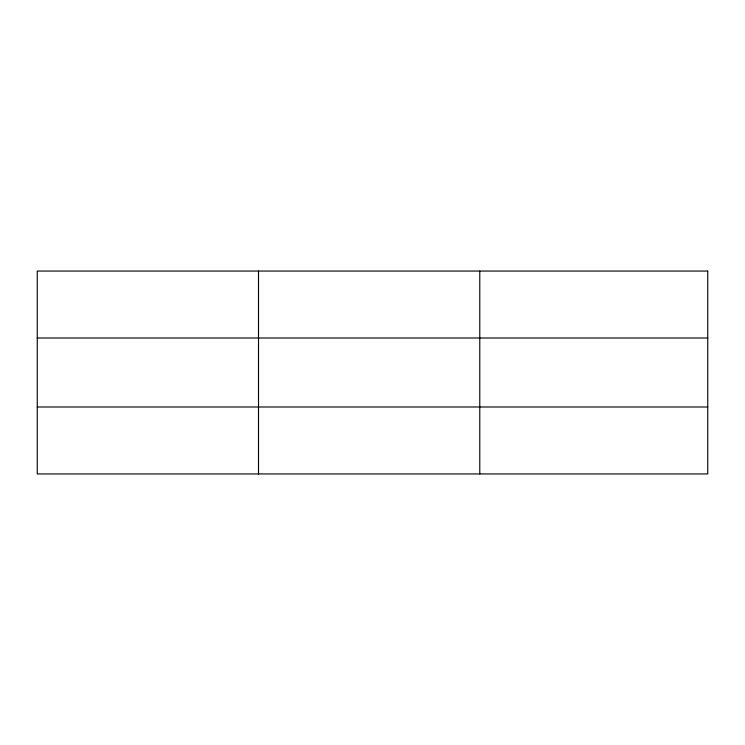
<?xml version="1.0" encoding="UTF-8"?>
<svg xmlns="http://www.w3.org/2000/svg" width="745" height="745" viewBox="0 0 745 745"><rect width="100%" height="100%" fill="white"/><g stroke="black" fill="none" stroke-linecap="round" stroke-linejoin="round"><path stroke-width="1.12" d="M258.515 473.941L258.515 271.059M479.78 473.941L479.78 271.059M37.25 338.007L707.75 338.007M37.25 406.994L707.75 406.994M707.75 271.059L707.75 473.941L37.25 473.941L37.25 271.059L707.75 271.059"/></g></svg>
